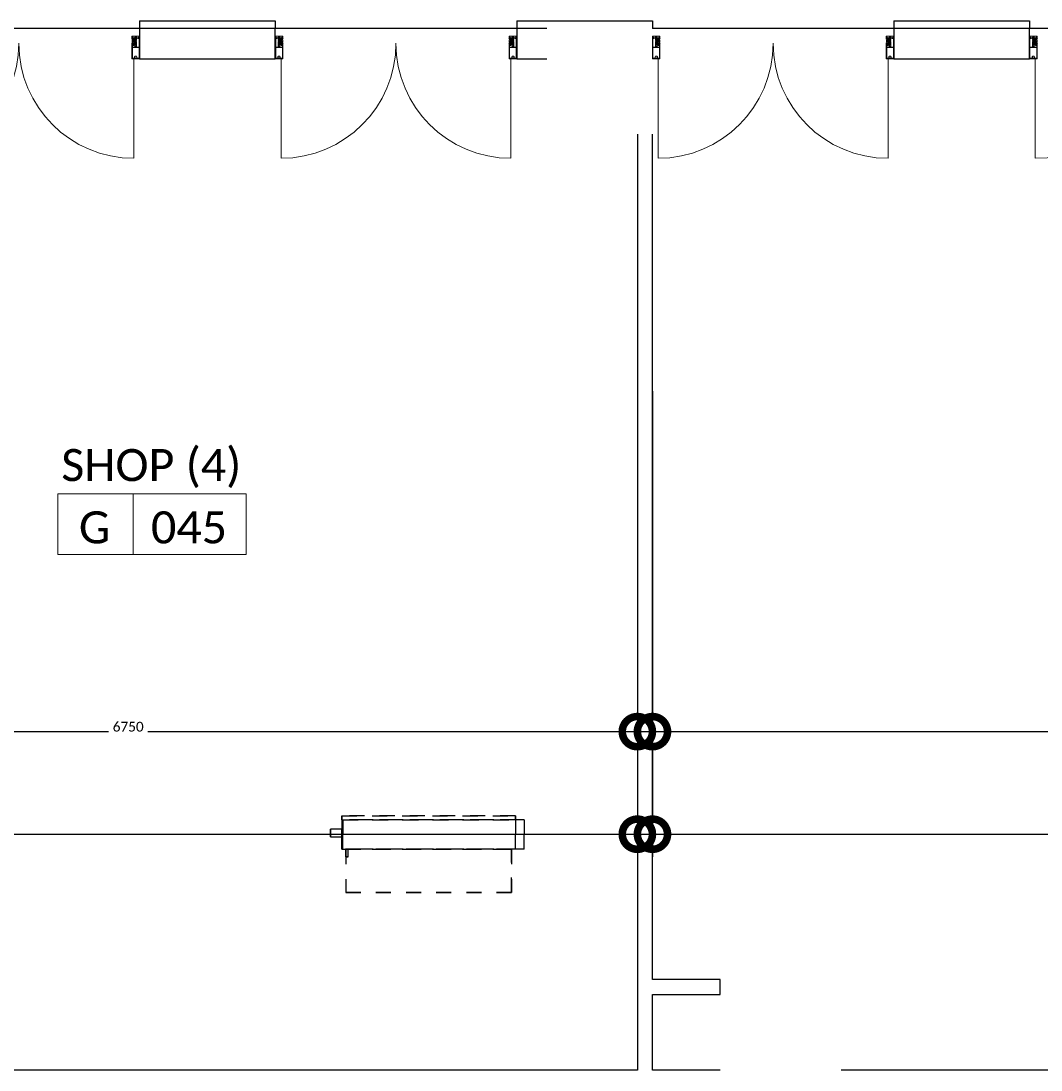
# Model space of a CAD drawing. Header units: metres. Extents: x 22.6 to 101.3, y 9.4 to 67.4.
# Drawn here: x 67.86 to 74.62, y 58.45 to 65.4 of the extents above; entities that cross this region are included whole.
import ezdxf

# ---------------------------------------------------------------- set-up
doc = ezdxf.new("R2010")
doc.units = ezdxf.units.M
doc.linetypes.add('ECG_Line-Ptrn-Dash-1', pattern=[2, 1, -1])
doc.linetypes.add('ECG_Line-Ptrn-Sold', pattern=[9144.001, 9144, -0.001])
doc.layers.add('00', color=252, linetype='Continuous')
doc.layers.add('HVAC', color=1, linetype='Continuous')
for name, color, linetype, lineweight in [('A-DIM', 7, 'Continuous', 5), ('A-DOOR', 5, 'Continuous', 5), ('A-HATCH', 1, 'Continuous', 9), ('A-TEXT', 7, 'ECG_Line-Ptrn-Sold', 13), ('A-WIN', 4, 'ECG_Line-Ptrn-Sold', 5), ('M-EQPM', 1, 'Continuous', 25)]:
    doc.layers.add(name, color=color, linetype=linetype, lineweight=lineweight)
doc.styles.add('Calibri', font='calibri.ttf', dxfattribs={"height": 0.212639})
doc.dimstyles.new('ECG_Dimn-Detl-100', dxfattribs={"dimscale": 0.3048, "dimtxt": 0.25, "dimasz": 1.312336, "dimexe": 0.492126, "dimexo": 0.0625, "dimgap": 0, "dimtad": 1, "dimdec": 0, "dimlfac": 1000, "dimzin": 0, "dimdsep": 46, "dimtxsty": 'Calibri', "dimblk1": 'DOTSMALL', "dimblk2": 'DOTSMALL', "dimsah": 1, "dimcen": 0.09, "dimdle": 0.492126, "dimazin": 0, "dimtfac": 1, "dimtdec": 4, "dimtix": 1, "dimtmove": 0, "dimatfit": 3, "dimfxl": 0.492126, "dimfxlon": 1, "dimtvp": 1, "dimtolj": 1, "dimtzin": 0, "dimarcsym": 2})
doc.dimstyles.new('ECG_Dimn-Detl-100_2', dxfattribs={"dimscale": 0.3048, "dimtxt": 0.25, "dimasz": 1.312336, "dimexe": 0.492126, "dimexo": 0.0625, "dimgap": 0, "dimtad": 1, "dimdec": 0, "dimlfac": 1000, "dimzin": 0, "dimdsep": 46, "dimtxsty": 'Calibri', "dimblk1": 'DOTSMALL', "dimblk2": 'DOTSMALL', "dimsah": 1, "dimcen": 0.09, "dimdle": 0.492126, "dimazin": 0, "dimtfac": 1, "dimtdec": 4, "dimtix": 1, "dimtmove": 0, "dimatfit": 3, "dimfxl": 0.492126, "dimfxlon": 1, "dimtvp": 1, "dimtolj": 1, "dimtzin": 0, "dimarcsym": 2})

# ---------------------------------------------------------------- blocks, each defined once
blk = doc.blocks.new('M_Door-Curtain-Wall-Double-Storefront - M_Door-Curtain-Wall-Double-Storefront-3337631-GROUND FLOOR PLAN')
at = {"layer": 'A-DOOR'}
for p, q in [((-0.762, 0.118), (-0.762, 0.7775)), ((0.762, 0.118), (0.762, 0.7775))]:
    blk.add_line(p, q, dxfattribs=at)
for centre, start, end in [((-0.762, 0.0155), 0, 90), ((0.762, 0.0155), 90, 180)]:
    blk.add_arc(centre, 0.762, start, end, dxfattribs=at)
blk = doc.blocks.new('Rectangular Mullion - ECG-RIGHT-END-MULION-PROFIL-1987638-GROUND FLOOR PLAN')
at = {"layer": 'A-HATCH'}
for p, q in [((-0.0297, 0.0186), (-0.0315, 0.0129)), ((-0.0309, 0.0126), (-0.0292, 0.014)), ((-0.0299, 0.019), (-0.0299, 0.031)), ((-0.029, 0.019), (-0.0299, 0.019)), ((-0.0265, 0.019), (-0.0297, 0.019)), ((-0.0234, 0.0056), (-0.0292, 0.0056)), ((-0.0292, -0.0036), (-0.0292, 0.0056)), ((-0.0283, 0.004), (-0.0292, 0.004)), ((-0.0292, 0.004), (-0.0292, -0.0036)), ((-0.0284, 0.0225), (-0.029, 0.019)), ((-0.0049, 0.032), (-0.0289, 0.032)), ((-0.0282, 0.0224), (-0.0288, 0.019)), ((-0.0288, 0.019), (-0.0271, 0.019)), ((-0.0285, 0.0139), (-0.0282, 0.0126)), ((-0.0284, 0.03), (-0.0284, 0.0245)), ((-0.0283, 0.0048), (-0.024, 0.0048)), ((-0.0283, 0.0048), (-0.0283, 0.004)), ((-0.024, 0.0048), (-0.0283, 0.0048)), ((-0.0279, 0.0305), (-0.0049, 0.0305)), ((-0.0263, 0.028), (-0.0277, 0.0244)), ((-0.0277, 0.0126), (-0.0273, 0.0139)), ((-0.0273, 0.021), (-0.0263, 0.022)), ((-0.0273, 0.02), (-0.0273, 0.021)), ((-0.0265, 0.0213), (-0.0271, 0.0207)), ((-0.0267, 0.0139), (-0.0264, 0.0126)), ((-0.0265, 0.0203), (-0.0265, 0.019)), ((-0.0252, 0.028), (-0.0263, 0.028)), ((-0.0263, 0.022), (-0.0243, 0.022)), ((-0.0247, 0.0216), (-0.0258, 0.0216)), ((-0.0258, 0.0126), (-0.0255, 0.0139)), ((-0.0257, 0.0205), (-0.0257, 0.0185)), ((-0.0243, 0.0236), (-0.0253, 0.0264)), ((-0.0246, 0.0266), (-0.0252, 0.028)), ((-0.025, 0.0139), (-0.0247, 0.0126)), ((-0.0247, 0.0185), (-0.0247, 0.0205)), ((-0.0231, 0.0236), (-0.0243, 0.0236)), ((-0.0243, 0.022), (-0.0233, 0.021)), ((-0.0241, 0.0126), (-0.0238, 0.0139)), ((-0.024, 0.0048), (-0.022, 0.0035)), ((-0.022, 0.0035), (-0.024, 0.0048)), ((-0.0233, 0.0207), (-0.0239, 0.0213)), ((-0.0239, 0.019), (-0.0239, 0.0203)), ((-0.0207, 0.019), (-0.0239, 0.019)), ((-0.0049, 0.019), (-0.0235, 0.019)), ((-0.0202, 0.0036), (-0.0234, 0.0056)), ((-0.0233, 0.021), (-0.0233, 0.02)), ((-0.0232, 0.0139), (-0.0228, 0.0126)), ((-0.0213, 0.0218), (-0.0231, 0.0236)), ((-0.0223, 0.0126), (-0.0219, 0.0139)), ((-0.022, 0.0035), (-0.022, -0.0032)), ((-0.022, -0.0032), (-0.022, 0.0035)), ((-0.0113, 0.022), (-0.0213, 0.021)), ((-0.0213, 0.021), (-0.0213, 0.0218)), ((-0.0213, 0.014), (-0.0196, 0.0126)), ((-0.019, 0.0129), (-0.0207, 0.0186)), ((-0.0202, -0.0031), (-0.0202, 0.0036)), ((-0.0202, -0.0012), (-0.0202, 0.0013)), ((-0.0145, 0.0175), (-0.0145, -0.0266)), ((-0.011, 0.0175), (-0.0145, 0.0175)), ((-0.0113, 0.0223), (-0.0113, 0.0234)), ((-0.0113, 0.0234), (0.0014, 0.0234)), ((0.0014, 0.0223), (-0.0113, 0.0223)), ((-0.0049, 0.022), (-0.0113, 0.022)), ((-0.011, -0.0266), (-0.011, 0.0175)), ((-0.0079, 0.0183), (-0.0104, 0.0177)), ((-0.0104, 0.0177), (-0.0104, 0.0117)), ((-0.0086, 0.0117), (-0.0104, 0.0077)), ((-0.0104, 0.0117), (-0.0086, 0.0117)), ((-0.0104, 0.0077), (-0.0104, 0.0034)), ((-0.0104, 0.0034), (-0.0084, 0.0024)), ((-0.01, 0.0234), (-0.01, 0.0245)), ((-0.01, 0.0245), (0.0002, 0.0245)), ((0.0002, 0.0234), (-0.01, 0.0234)), ((-0.0098, 0.0167), (-0.0079, 0.0174)), ((-0.0098, 0.0127), (-0.0098, 0.0167)), ((-0.0079, 0.0122), (-0.0098, 0.0127)), ((-0.0096, 0.0275), (-0.0096, 0.0245)), ((-0.0096, 0.0069), (-0.0079, 0.0105)), ((-0.0096, 0.0041), (-0.0096, 0.0069)), ((-0.0084, 0.0035), (-0.0096, 0.0041)), ((-0.0015, 0.0277), (-0.0084, 0.0277)), ((-0.0084, 0.0024), (-0.0084, 0.0035)), ((-0.0079, 0.0174), (-0.0079, 0.0183)), ((-0.0079, 0.0105), (-0.0079, 0.0122)), ((-0.0077, 0.0177), (-0.0046, 0.0188)), ((-0.0022, 0.0175), (-0.0077, 0.0155)), ((-0.0022, 0.0154), (-0.0077, 0.0133)), ((-0.0022, 0.0132), (-0.0077, 0.0112)), ((-0.0022, 0.011), (-0.0077, 0.009)), ((-0.0022, 0.0096), (-0.0077, 0.0076)), ((-0.0022, 0.0074), (-0.0077, 0.0054)), ((-0.0022, 0.0052), (-0.0077, 0.0032)), ((-0.0022, 0.0031), (-0.0077, 0.0011)), ((-0.0022, 0.0007), (-0.0076, -0.0013)), ((-0.0073, 0.0181), (-0.0056, 0.0188)), ((-0.0056, 0.0188), (-0.0073, 0.0181)), ((-0.0027, 0.018), (-0.0073, 0.0159)), ((-0.0073, 0.0159), (-0.0027, 0.018)), ((-0.0027, 0.0158), (-0.0073, 0.0137)), ((-0.0073, 0.0137), (-0.0027, 0.0158)), ((-0.0027, 0.0136), (-0.0073, 0.0116)), ((-0.0073, 0.0116), (-0.0027, 0.0136)), ((-0.0027, 0.0114), (-0.0073, 0.0094)), ((-0.0073, 0.0094), (-0.0027, 0.0114)), ((-0.0027, 0.01), (-0.0073, 0.008)), ((-0.0073, 0.008), (-0.0027, 0.01)), ((-0.0027, 0.0079), (-0.0073, 0.0058)), ((-0.0073, 0.0058), (-0.0027, 0.0079)), ((-0.0027, 0.0057), (-0.0073, 0.0036)), ((-0.0073, 0.0036), (-0.0027, 0.0057)), ((-0.0027, 0.0035), (-0.0073, 0.0015)), ((-0.0073, 0.0015), (-0.0027, 0.0035)), ((-0.0027, 0.0012), (-0.0073, -0.0009)), ((-0.0073, -0.0009), (-0.0027, 0.0012)), ((-0.0072, 0.0275), (-0.0072, 0.0245)), ((-0.0072, 0.0223), (-0.0027, 0.0223)), ((-0.0072, 0.0188), (-0.0072, 0.0223)), ((-0.0072, 0.0188), (-0.0056, 0.0188)), ((-0.0027, 0.0188), (-0.0072, 0.0188)), ((-0.0027, 0.0171), (-0.0072, 0.0151)), ((-0.0072, 0.0151), (-0.003, 0.017)), ((-0.0027, 0.0149), (-0.0072, 0.0129)), ((-0.0072, 0.0129), (-0.003, 0.0148)), ((-0.0027, 0.0127), (-0.0072, 0.0107)), ((-0.0072, 0.0107), (-0.003, 0.0126)), ((-0.0027, 0.0106), (-0.0072, 0.0085)), ((-0.0072, 0.0085), (-0.003, 0.0104)), ((-0.0027, 0.0092), (-0.0072, 0.0071)), ((-0.0072, 0.0071), (-0.003, 0.009)), ((-0.0027, 0.007), (-0.0072, 0.005)), ((-0.0072, 0.005), (-0.003, 0.0068)), ((-0.0027, 0.0048), (-0.0072, 0.0028)), ((-0.0072, 0.0028), (-0.003, 0.0047)), ((-0.0027, 0.0026), (-0.0072, 0.0006)), ((-0.0072, 0.0006), (-0.003, 0.0025)), ((-0.0027, 0.0003), (-0.0072, -0.0017)), ((-0.0072, -0.0017), (-0.003, 0.0001)), ((-0.007, 0.0173), (-0.0037, 0.0188)), ((-0.0037, 0.0188), (-0.007, 0.0173)), ((-0.0056, 0.0188), (-0.0046, 0.0188)), ((0.0191, 0.032), (-0.0049, 0.032)), ((-0.0049, 0.0305), (0.0181, 0.0305)), ((0.0015, 0.022), (-0.0049, 0.022)), ((0.0137, 0.019), (-0.0049, 0.019)), ((-0.0046, 0.0188), (-0.0037, 0.0188)), ((-0.0037, 0.0188), (-0.0027, 0.0188)), ((-0.0027, 0.0275), (-0.0027, 0.0245)), ((-0.0027, 0.0223), (-0.0027, 0.0188)), ((-0.0018, 0.0174), (-0.0018, 0.0183)), ((-0.0018, 0.0183), (0.0007, 0.0177)), ((0.0001, 0.0167), (-0.0018, 0.0174)), ((-0.0018, 0.0122), (0.0001, 0.0127)), ((-0.0018, 0.0105), (-0.0018, 0.0122)), ((-0.0001, 0.0069), (-0.0018, 0.0105)), ((-0.0014, 0.0035), (-0.0001, 0.0041)), ((-0.0014, 0.0024), (-0.0014, 0.0035)), ((0.0007, 0.0034), (-0.0014, 0.0024)), ((-0.0011, 0.0117), (0.0007, 0.0077)), ((0.0007, 0.0117), (-0.0011, 0.0117)), ((-0.0003, 0.0275), (-0.0003, 0.0245)), ((-0.0001, 0.0041), (-0.0001, 0.0069)), ((0.0001, 0.0127), (0.0001, 0.0167)), ((0.0002, 0.0245), (0.0002, 0.0234)), ((0.0007, 0.0177), (0.0007, 0.0117)), ((0.0007, 0.0077), (0.0007, 0.0034)), ((0.0014, 0.0234), (0.0014, 0.0223)), ((0.0115, 0.021), (0.0015, 0.022)), ((0.0098, 0.0167), (0.0098, 0.019)), ((0.0176, 0.0167), (0.0098, 0.0167)), ((0.0109, 0.019), (0.0141, 0.019)), ((0.0132, 0.0236), (0.0115, 0.0218)), ((0.0115, 0.0218), (0.0115, 0.021)), ((0.0144, 0.0236), (0.0132, 0.0236)), ((0.0145, 0.022), (0.0135, 0.021)), ((0.0135, 0.0207), (0.0141, 0.0213)), ((0.0135, 0.021), (0.0135, 0.02)), ((0.0141, 0.019), (0.0141, 0.0203)), ((0.0155, 0.0264), (0.0144, 0.0236)), ((0.0165, 0.022), (0.0145, 0.022)), ((0.0153, 0.028), (0.0148, 0.0266)), ((0.0148, 0.0216), (0.0159, 0.0216)), ((0.0149, 0.0185), (0.0149, 0.0205)), ((0.0165, 0.028), (0.0153, 0.028)), ((0.0159, 0.0205), (0.0159, 0.0185)), ((0.0178, 0.0244), (0.0165, 0.028)), ((0.0175, 0.021), (0.0165, 0.022)), ((0.0167, 0.0213), (0.0172, 0.0207)), ((0.0167, 0.0203), (0.0167, 0.019)), ((0.0167, 0.019), (0.0199, 0.019)), ((0.0175, 0.02), (0.0175, 0.021)), ((0.019, 0.019), (0.0176, 0.019)), ((0.0176, -0.041), (0.0176, 0.0167)), ((0.0184, 0.0224), (0.019, 0.019)), ((0.0185, 0.0225), (0.0192, 0.019)), ((0.0186, 0.03), (0.0186, 0.0245)), ((0.0192, 0.019), (0.0201, 0.019)), ((0.0201, 0.019), (0.0201, 0.031)), ((0.0201, 0.019), (0.0201, -0.118)), ((-0.0304, -0.0129), (-0.0312, -0.0136)), ((-0.0295, -0.0142), (-0.0309, -0.0128)), ((-0.0299, -0.0213), (-0.0276, -0.0213)), ((-0.0299, -0.118), (-0.0299, -0.0213)), ((-0.0289, -0.0135), (-0.0295, -0.0142)), ((-0.0292, -0.0036), (-0.0292, -0.0053)), ((-0.0283, -0.0036), (-0.0292, -0.0036)), ((-0.0292, -0.0036), (-0.0283, -0.0036)), ((-0.0292, -0.0053), (-0.0238, -0.0053)), ((-0.027, -0.0198), (-0.0285, -0.0213)), ((-0.0284, -0.0152), (-0.0277, -0.0145)), ((-0.0261, -0.0151), (-0.0284, -0.0175)), ((-0.0284, -0.0152), (-0.0269, -0.0168)), ((-0.0284, -0.0213), (-0.0284, -0.0152)), ((-0.0284, -0.0175), (-0.0276, -0.0183)), ((-0.0276, -0.0183), (-0.0284, -0.0191)), ((-0.0284, -0.0191), (-0.025, -0.0225)), ((-0.0269, -0.0213), (-0.0284, -0.0213)), ((-0.0284, -0.0225), (-0.0284, -0.0263)), ((-0.0269, -0.0225), (-0.0284, -0.0225)), ((-0.0284, -0.0263), (-0.0262, -0.0263)), ((-0.0283, -0.0044), (-0.0283, -0.0036)), ((-0.0283, -0.0036), (-0.0283, -0.0044)), ((-0.024, -0.0044), (-0.0283, -0.0044)), ((-0.0283, -0.0044), (-0.024, -0.0044)), ((-0.0278, -0.0225), (-0.0269, -0.0225)), ((-0.0269, -0.0241), (-0.0278, -0.0225)), ((-0.0276, -0.0196), (-0.0276, -0.0171)), ((-0.0276, -0.0213), (-0.0269, -0.022)), ((-0.0274, -0.0225), (-0.0258, -0.0241)), ((-0.0274, -0.0298), (-0.0274, -0.041)), ((-0.0194, -0.0298), (-0.0274, -0.0298)), ((-0.0274, -0.041), (-0.0104, -0.041)), ((-0.0274, -0.043), (-0.0274, -0.114)), ((0.0176, -0.043), (-0.0274, -0.043)), ((-0.0273, -0.0168), (-0.0249, -0.0168)), ((-0.0248, -0.0198), (-0.0273, -0.0198)), ((-0.0272, -0.0151), (-0.0254, -0.0151)), ((-0.0269, -0.022), (-0.0248, -0.0198)), ((-0.0269, -0.0225), (-0.0269, -0.0213)), ((-0.0243, -0.0241), (-0.0269, -0.0241)), ((-0.025, -0.0225), (-0.0267, -0.0241)), ((-0.0262, -0.0263), (-0.0262, -0.0278)), ((-0.0262, -0.0278), (-0.0222, -0.0278)), ((-0.0258, -0.0151), (-0.0228, -0.0181)), ((-0.0229, -0.0141), (-0.0256, -0.0168)), ((-0.0255, -0.0198), (-0.0241, -0.0213)), ((-0.0225, -0.0168), (-0.025, -0.0144)), ((-0.0247, -0.023), (-0.0236, -0.0241)), ((-0.0217, -0.0151), (-0.0246, -0.018)), ((-0.0246, -0.0171), (-0.0246, -0.0196)), ((-0.0246, -0.0185), (-0.0214, -0.0217)), ((-0.0234, -0.023), (-0.0245, -0.0241)), ((-0.0214, -0.0241), (-0.0243, -0.0241)), ((-0.0241, -0.0213), (-0.0226, -0.0198)), ((-0.022, -0.0032), (-0.024, -0.0044)), ((-0.024, -0.0044), (-0.022, -0.0032)), ((-0.0238, -0.0053), (-0.0202, -0.0031)), ((-0.0221, -0.0151), (-0.0232, -0.0139)), ((-0.0228, -0.0171), (-0.0228, -0.0196)), ((-0.0226, -0.0198), (-0.0201, -0.0198)), ((-0.0201, -0.0168), (-0.0225, -0.0168)), ((-0.0225, -0.023), (-0.0214, -0.0241)), ((-0.0204, -0.0198), (-0.0223, -0.0217)), ((-0.0207, -0.0225), (-0.0223, -0.0241)), ((-0.0222, -0.0263), (-0.0199, -0.0263)), ((-0.0222, -0.0278), (-0.0222, -0.0263)), ((-0.0202, -0.0151), (-0.0221, -0.0151)), ((-0.022, -0.0151), (-0.0203, -0.0168)), ((-0.0214, -0.022), (-0.0207, -0.0213)), ((-0.0214, -0.0213), (-0.0214, -0.0225)), ((-0.019, -0.0213), (-0.0214, -0.0213)), ((-0.0199, -0.0225), (-0.0214, -0.0225)), ((-0.0206, -0.0225), (-0.0214, -0.0241)), ((-0.0214, -0.0225), (-0.0207, -0.0225)), ((-0.0174, -0.013), (-0.0213, -0.0168)), ((-0.0197, -0.0213), (-0.0211, -0.0198)), ((-0.0207, -0.0213), (-0.0184, -0.0213)), ((-0.0201, -0.0149), (-0.019, -0.016)), ((-0.0199, -0.0263), (-0.0199, -0.0225)), ((-0.019, -0.0167), (-0.0198, -0.0176)), ((-0.0198, -0.0196), (-0.0198, -0.0171)), ((-0.0198, -0.0173), (-0.019, -0.0182)), ((-0.019, -0.0184), (-0.0198, -0.0192)), ((-0.0198, -0.0189), (-0.019, -0.0198)), ((-0.019, -0.0205), (-0.0197, -0.0213)), ((-0.019, -0.0138), (-0.0183, -0.0145)), ((-0.019, -0.0151), (-0.019, -0.0213)), ((-0.0184, -0.0213), (-0.0184, -0.0288)), ((-0.0168, -0.0138), (-0.0174, -0.013)), ((-0.0145, -0.0266), (-0.011, -0.0266)), ((-0.009, -0.0033), (-0.0104, -0.0033)), ((-0.0104, -0.0033), (-0.0088, -0.0033)), ((-0.0104, -0.041), (-0.0104, -0.0033)), ((-0.0088, -0.0033), (-0.0078, -0.0043)), ((-0.0084, -0.041), (-0.0084, -0.0372)), ((-0.0049, -0.041), (-0.0084, -0.041)), ((-0.0079, -0.0367), (-0.0019, -0.0367)), ((-0.0022, -0.0036), (-0.0078, -0.0057)), ((-0.0078, -0.0043), (-0.0078, -0.0266)), ((-0.0022, -0.0071), (-0.0078, -0.0092)), ((-0.0022, -0.0093), (-0.0078, -0.0113)), ((-0.0022, -0.0115), (-0.0078, -0.0135)), ((-0.0022, -0.0137), (-0.0078, -0.0157)), ((-0.0022, -0.0158), (-0.0078, -0.0179)), ((-0.0022, -0.018), (-0.0078, -0.02)), ((-0.0078, -0.0266), (-0.0049, -0.0295)), ((-0.0023, -0.0015), (-0.0077, -0.0035)), ((-0.0027, -0.001), (-0.0073, -0.0031)), ((-0.0073, -0.0031), (-0.0027, -0.001)), ((-0.0027, -0.0032), (-0.0073, -0.0053)), ((-0.0073, -0.0053), (-0.0027, -0.0032)), ((-0.0073, -0.0074), (-0.0027, -0.0054)), ((-0.0027, -0.0054), (-0.0073, -0.0074)), ((-0.0027, -0.0067), (-0.0073, -0.0087)), ((-0.0073, -0.0087), (-0.0027, -0.0067)), ((-0.0027, -0.0089), (-0.0073, -0.0109)), ((-0.0073, -0.0109), (-0.0027, -0.0089)), ((-0.0027, -0.011), (-0.0073, -0.0131)), ((-0.0073, -0.0131), (-0.0027, -0.011)), ((-0.0027, -0.0132), (-0.0073, -0.0153)), ((-0.0073, -0.0153), (-0.0027, -0.0132)), ((-0.0027, -0.0154), (-0.0073, -0.0174)), ((-0.0073, -0.0174), (-0.0027, -0.0154)), ((-0.0027, -0.0176), (-0.0073, -0.0196)), ((-0.0073, -0.0196), (-0.0027, -0.0176)), ((-0.0027, -0.0019), (-0.0072, -0.0039)), ((-0.0072, -0.0039), (-0.003, -0.002)), ((-0.0027, -0.0041), (-0.0072, -0.0061)), ((-0.0072, -0.0061), (-0.0031, -0.0042)), ((-0.0027, -0.0054), (-0.0072, -0.0074)), ((-0.0072, -0.0074), (-0.003, -0.0055)), ((-0.0027, -0.0076), (-0.0072, -0.0096)), ((-0.0072, -0.0096), (-0.003, -0.0077)), ((-0.0027, -0.0097), (-0.0072, -0.0118)), ((-0.0072, -0.0118), (-0.003, -0.0099)), ((-0.0027, -0.0119), (-0.0072, -0.0139)), ((-0.0072, -0.0139), (-0.003, -0.012)), ((-0.0027, -0.0141), (-0.0072, -0.0161)), ((-0.0072, -0.0161), (-0.003, -0.0142)), ((-0.0027, -0.0163), (-0.0072, -0.0183)), ((-0.0072, -0.0183), (-0.003, -0.0164)), ((-0.0027, -0.0184), (-0.0072, -0.0205)), ((-0.0072, -0.0205), (-0.0032, -0.0186)), ((-0.0069, -0.0216), (-0.0027, -0.0197)), ((-0.0027, -0.0197), (-0.0069, -0.0216)), ((-0.0067, -0.0218), (-0.0067, -0.0249)), ((-0.0067, -0.0249), (-0.0049, -0.0266)), ((-0.0022, -0.0202), (-0.0066, -0.0218)), ((-0.0066, -0.0218), (-0.0053, -0.0218)), ((-0.0053, -0.0218), (-0.0027, -0.0206)), ((-0.0053, -0.0218), (-0.003, -0.0207)), ((-0.003, -0.0218), (-0.0053, -0.0218)), ((-0.0049, -0.0266), (-0.003, -0.0249)), ((-0.0049, -0.0295), (-0.0019, -0.0266)), ((-0.0014, -0.041), (-0.0049, -0.041)), ((-0.003, -0.0249), (-0.003, -0.0218)), ((-0.0019, -0.0042), (-0.001, -0.0033)), ((-0.0019, -0.0266), (-0.0019, -0.0042)), ((-0.0014, -0.0372), (-0.0014, -0.041)), ((-0.001, -0.0033), (0.0006, -0.0033)), ((0, -0.0033), (-0.001, -0.0033)), ((-0.001, -0.0033), (0.0006, -0.0033)), ((0.0006, -0.0033), (0.0006, -0.041)), ((0.0006, -0.041), (0.0176, -0.041)), ((0.0176, -0.114), (0.0176, -0.043)), ((0.0201, -0.118), (-0.0299, -0.118)), ((-0.0274, -0.114), (-0.0102, -0.114)), ((0.0003, -0.114), (0.0176, -0.114))]:
    blk.add_line(p, q, dxfattribs=at)
blk.add_circle((-0.0049, -0.108), 0.006, dxfattribs=at)
for centre, radius, start, end in [((-0.0289, 0.031), 0.001, 90, 180), ((-0.0289, 0.031), 0.001, 90, 180), ((-0.0279, 0.03), 0.0005, 90, 180), ((-0.0284, 0.0235), 0.001, 270.98384, 90), ((-0.0283, 0.0235), 0.0011, 275.23266, 53.27001), ((-0.0258, 0.0206), 0.001, 90, 135), ((-0.0247, 0.0206), 0.001, 45, 90), ((-0.0084, 0.0241), 0.00359, 70.3614, 109.6386), ((-0.0049, 0.0157), 0.012, 79.28835, 100.71165), ((-0.0015, 0.0241), 0.00359, 70.3614, 109.6386), ((0.0148, 0.0206), 0.001, 90, 135), ((0.0159, 0.0206), 0.001, 45, 90), ((0.0185, 0.0235), 0.0011, 126.72999, 264.76734), ((0.0186, 0.0235), 0.001, 90, 269.01616), ((0.0181, 0.03), 0.0005, 0, 90), ((0.0191, 0.031), 0.001, 0, 90), ((0.0191, 0.031), 0.001, 0, 90), ((-0.0317, -0.018), 0.0044, 40.16034, 86.95332), ((-0.0315, -0.018), 0.00517, 33.53678, 87.44457), ((-0.0237, -0.0155), 0.00171, 90, 164.9371), ((-0.0237, -0.0155), 0.00171, 15.0629, 90), ((-0.0159, -0.018), 0.00517, 90.24521, 146.46322), ((-0.0194, -0.0288), 0.001, 270, 0), ((-0.0157, -0.018), 0.0044, 93.04668, 138.45549), ((-0.0079, -0.0372), 0.0005, 90, 180), ((-0.0005, -0.0259), 0.00439, 124.47148, 188.59898), ((-0.0019, -0.0372), 0.0005, 360, 90), ((-0.0049, -0.108), 0.008, 311.40962, 228.59038)]:
    blk.add_arc(centre, radius, start, end, dxfattribs=at)
blk = doc.blocks.new('Rectangular Mullion - ECG-RIGHT-END-MULION-DETAIL-3271408-GROUND FLOOR PLAN')
at = {"layer": 'A-WIN'}
for p, q in [((-0.05, 0.012), (-0.05, 0.032)), ((-0.05, 0.032), (0, 0.032)), ((-0.038, 0.012), (-0.05, 0.012)), ((-0.038, -0.012), (-0.038, 0.012)), ((0, 0.032), (0, -0.118)), ((-0.05, -0.118), (-0.05, -0.012)), ((-0.05, -0.012), (-0.038, -0.012)), ((0, -0.118), (-0.05, -0.118))]:
    blk.add_line(p, q, dxfattribs=at)
blk = doc.blocks.new('Rectangular Mullion - ECG-LEFT-END-MULION-PROFIL-1987639-GROUND FLOOR PLAN')
at = {"layer": 'A-HATCH'}
for p, q in [((-0.0201, 0.019), (-0.0201, 0.031)), ((-0.0192, 0.019), (-0.0201, 0.019)), ((-0.0201, 0.019), (-0.0201, -0.118)), ((-0.0167, 0.019), (-0.0199, 0.019)), ((-0.0185, 0.0225), (-0.0192, 0.019)), ((-0.0191, 0.032), (0.0049, 0.032)), ((-0.0184, 0.0224), (-0.019, 0.019)), ((-0.019, 0.019), (-0.0176, 0.019)), ((-0.0186, 0.03), (-0.0186, 0.0245)), ((0.0049, 0.0305), (-0.0181, 0.0305)), ((-0.0178, 0.0244), (-0.0165, 0.028)), ((-0.0176, 0.0167), (-0.0098, 0.0167)), ((-0.0176, -0.041), (-0.0176, 0.0167)), ((-0.0175, 0.021), (-0.0165, 0.022)), ((-0.0175, 0.02), (-0.0175, 0.021)), ((-0.0167, 0.0213), (-0.0172, 0.0207)), ((-0.0167, 0.0203), (-0.0167, 0.019)), ((-0.0165, 0.028), (-0.0153, 0.028)), ((-0.0165, 0.022), (-0.0145, 0.022)), ((-0.0148, 0.0216), (-0.0159, 0.0216)), ((-0.0159, 0.0205), (-0.0159, 0.0185)), ((-0.0155, 0.0264), (-0.0144, 0.0236)), ((-0.0153, 0.028), (-0.0148, 0.0266)), ((-0.0149, 0.0185), (-0.0149, 0.0205)), ((-0.0145, 0.022), (-0.0135, 0.021)), ((-0.0144, 0.0236), (-0.0132, 0.0236)), ((-0.0135, 0.0207), (-0.0141, 0.0213)), ((-0.0141, 0.019), (-0.0141, 0.0203)), ((-0.0109, 0.019), (-0.0141, 0.019)), ((-0.0137, 0.019), (0.0049, 0.019)), ((-0.0135, 0.021), (-0.0135, 0.02)), ((-0.0132, 0.0236), (-0.0115, 0.0218)), ((-0.0115, 0.021), (-0.0015, 0.022)), ((-0.0115, 0.0218), (-0.0115, 0.021)), ((-0.0098, 0.0167), (-0.0098, 0.019)), ((-0.0015, 0.022), (0.0049, 0.022)), ((-0.0014, 0.0234), (-0.0014, 0.0223)), ((0.0113, 0.0234), (-0.0014, 0.0234)), ((-0.0014, 0.0223), (0.0113, 0.0223)), ((0.0018, 0.0183), (-0.0007, 0.0177)), ((-0.0007, 0.0177), (-0.0007, 0.0117)), ((0.0011, 0.0117), (-0.0007, 0.0077)), ((-0.0007, 0.0117), (0.0011, 0.0117)), ((-0.0007, 0.0077), (-0.0007, 0.0034)), ((-0.0007, 0.0034), (0.0014, 0.0024)), ((-0.0002, 0.0245), (-0.0002, 0.0234)), ((0.01, 0.0245), (-0.0002, 0.0245)), ((-0.0002, 0.0234), (0.01, 0.0234)), ((-0.0001, 0.0167), (0.0018, 0.0174)), ((-0.0001, 0.0127), (-0.0001, 0.0167)), ((0.0018, 0.0122), (-0.0001, 0.0127)), ((0.0001, 0.0069), (0.0018, 0.0105)), ((0.0001, 0.0041), (0.0001, 0.0069)), ((0.0014, 0.0035), (0.0001, 0.0041)), ((0.0003, 0.0275), (0.0003, 0.0245)), ((0.0014, 0.0024), (0.0014, 0.0035)), ((0.0015, 0.0277), (0.0084, 0.0277)), ((0.0018, 0.0174), (0.0018, 0.0183)), ((0.0018, 0.0105), (0.0018, 0.0122)), ((0.0022, 0.0175), (0.0077, 0.0155)), ((0.0022, 0.0154), (0.0077, 0.0133)), ((0.0022, 0.0132), (0.0077, 0.0112)), ((0.0022, 0.011), (0.0077, 0.009)), ((0.0022, 0.0096), (0.0077, 0.0076)), ((0.0022, 0.0074), (0.0077, 0.0054)), ((0.0022, 0.0052), (0.0077, 0.0032)), ((0.0022, 0.0031), (0.0077, 0.0011)), ((0.0022, 0.0007), (0.0076, -0.0013)), ((0.0027, 0.0275), (0.0027, 0.0245)), ((0.0027, 0.0223), (0.0027, 0.0188)), ((0.0072, 0.0223), (0.0027, 0.0223)), ((0.0027, 0.0188), (0.0072, 0.0188)), ((0.0037, 0.0188), (0.0027, 0.0188)), ((0.0027, 0.018), (0.0073, 0.0159)), ((0.0073, 0.0159), (0.0027, 0.018)), ((0.0027, 0.0171), (0.0072, 0.0151)), ((0.0027, 0.0158), (0.0073, 0.0137)), ((0.0073, 0.0137), (0.0027, 0.0158)), ((0.0027, 0.0149), (0.0072, 0.0129)), ((0.0027, 0.0136), (0.0073, 0.0116)), ((0.0073, 0.0116), (0.0027, 0.0136)), ((0.0027, 0.0127), (0.0072, 0.0107)), ((0.0027, 0.0114), (0.0073, 0.0094)), ((0.0073, 0.0094), (0.0027, 0.0114)), ((0.0027, 0.0106), (0.0072, 0.0085)), ((0.0027, 0.01), (0.0073, 0.008)), ((0.0073, 0.008), (0.0027, 0.01)), ((0.0027, 0.0092), (0.0072, 0.0071)), ((0.0027, 0.0079), (0.0073, 0.0058)), ((0.0073, 0.0058), (0.0027, 0.0079)), ((0.0027, 0.007), (0.0072, 0.005)), ((0.0027, 0.0057), (0.0073, 0.0036)), ((0.0073, 0.0036), (0.0027, 0.0057)), ((0.0027, 0.0048), (0.0072, 0.0028)), ((0.0027, 0.0035), (0.0073, 0.0015)), ((0.0073, 0.0015), (0.0027, 0.0035)), ((0.0027, 0.0026), (0.0072, 0.0006)), ((0.0027, 0.0012), (0.0073, -0.0009)), ((0.0073, -0.0009), (0.0027, 0.0012)), ((0.0027, 0.0003), (0.0072, -0.0017)), ((0.0072, 0.0151), (0.003, 0.017)), ((0.0072, 0.0129), (0.003, 0.0148)), ((0.0072, 0.0107), (0.003, 0.0126)), ((0.0072, 0.0085), (0.003, 0.0104)), ((0.0072, 0.0071), (0.003, 0.009)), ((0.0072, 0.005), (0.003, 0.0068)), ((0.0072, 0.0028), (0.003, 0.0047)), ((0.0072, 0.0006), (0.003, 0.0025)), ((0.0072, -0.0017), (0.003, 0.0001)), ((0.007, 0.0173), (0.0037, 0.0188)), ((0.0037, 0.0188), (0.007, 0.0173)), ((0.0046, 0.0188), (0.0037, 0.0188)), ((0.0056, 0.0188), (0.0046, 0.0188)), ((0.0077, 0.0177), (0.0046, 0.0188)), ((0.0049, 0.032), (0.0289, 0.032)), ((0.0279, 0.0305), (0.0049, 0.0305)), ((0.0049, 0.022), (0.0113, 0.022)), ((0.0049, 0.019), (0.0235, 0.019)), ((0.0073, 0.0181), (0.0056, 0.0188)), ((0.0056, 0.0188), (0.0073, 0.0181)), ((0.0072, 0.0188), (0.0056, 0.0188)), ((0.0072, 0.0275), (0.0072, 0.0245)), ((0.0072, 0.0188), (0.0072, 0.0223)), ((0.0079, 0.0174), (0.0079, 0.0183)), ((0.0079, 0.0183), (0.0104, 0.0177)), ((0.0098, 0.0167), (0.0079, 0.0174)), ((0.0079, 0.0122), (0.0098, 0.0127)), ((0.0079, 0.0105), (0.0079, 0.0122)), ((0.0096, 0.0069), (0.0079, 0.0105)), ((0.0084, 0.0035), (0.0096, 0.0041)), ((0.0084, 0.0024), (0.0084, 0.0035)), ((0.0104, 0.0034), (0.0084, 0.0024)), ((0.0086, 0.0117), (0.0104, 0.0077)), ((0.0104, 0.0117), (0.0086, 0.0117)), ((0.0096, 0.0275), (0.0096, 0.0245)), ((0.0096, 0.0041), (0.0096, 0.0069)), ((0.0098, 0.0127), (0.0098, 0.0167)), ((0.01, 0.0234), (0.01, 0.0245)), ((0.0104, 0.0177), (0.0104, 0.0117)), ((0.0104, 0.0077), (0.0104, 0.0034)), ((0.011, 0.0175), (0.0145, 0.0175)), ((0.011, -0.0266), (0.011, 0.0175)), ((0.0113, 0.0223), (0.0113, 0.0234)), ((0.0113, 0.022), (0.0213, 0.021)), ((0.0145, 0.0175), (0.0145, -0.0266)), ((0.019, 0.0129), (0.0207, 0.0186)), ((0.0213, 0.014), (0.0196, 0.0126)), ((0.0202, 0.0036), (0.0234, 0.0056)), ((0.0202, -0.0031), (0.0202, 0.0036)), ((0.0202, -0.0012), (0.0202, 0.0013)), ((0.0207, 0.019), (0.0239, 0.019)), ((0.0213, 0.0218), (0.0231, 0.0236)), ((0.0213, 0.021), (0.0213, 0.0218)), ((0.0223, 0.0126), (0.0219, 0.0139)), ((0.024, 0.0048), (0.022, 0.0035)), ((0.022, 0.0035), (0.024, 0.0048)), ((0.022, 0.0035), (0.022, -0.0032)), ((0.022, -0.0032), (0.022, 0.0035)), ((0.0232, 0.0139), (0.0228, 0.0126)), ((0.0231, 0.0236), (0.0243, 0.0236)), ((0.0243, 0.022), (0.0233, 0.021)), ((0.0233, 0.0207), (0.0239, 0.0213)), ((0.0233, 0.021), (0.0233, 0.02)), ((0.0234, 0.0056), (0.0292, 0.0056)), ((0.0241, 0.0126), (0.0238, 0.0139)), ((0.0239, 0.019), (0.0239, 0.0203)), ((0.0283, 0.0048), (0.024, 0.0048)), ((0.024, 0.0048), (0.0283, 0.0048)), ((0.0243, 0.0236), (0.0253, 0.0264)), ((0.0263, 0.022), (0.0243, 0.022)), ((0.0246, 0.0266), (0.0252, 0.028)), ((0.0247, 0.0216), (0.0258, 0.0216)), ((0.0247, 0.0185), (0.0247, 0.0205)), ((0.025, 0.0139), (0.0247, 0.0126)), ((0.0252, 0.028), (0.0263, 0.028)), ((0.0258, 0.0126), (0.0255, 0.0139)), ((0.0257, 0.0205), (0.0257, 0.0185)), ((0.0263, 0.028), (0.0277, 0.0244)), ((0.0273, 0.021), (0.0263, 0.022)), ((0.0267, 0.0139), (0.0264, 0.0126)), ((0.0265, 0.0213), (0.0271, 0.0207)), ((0.0265, 0.0203), (0.0265, 0.019)), ((0.0265, 0.019), (0.0297, 0.019)), ((0.0288, 0.019), (0.0271, 0.019)), ((0.0273, 0.02), (0.0273, 0.021)), ((0.0277, 0.0126), (0.0273, 0.0139)), ((0.0282, 0.0224), (0.0288, 0.019)), ((0.0285, 0.0139), (0.0282, 0.0126)), ((0.0283, 0.0048), (0.0283, 0.004)), ((0.0283, 0.004), (0.0292, 0.004)), ((0.0284, 0.03), (0.0284, 0.0245)), ((0.0284, 0.0225), (0.029, 0.019)), ((0.029, 0.019), (0.0299, 0.019)), ((0.0309, 0.0126), (0.0292, 0.014)), ((0.0292, -0.0036), (0.0292, 0.0056)), ((0.0292, 0.004), (0.0292, -0.0036)), ((0.0297, 0.0186), (0.0315, 0.0129)), ((0.0299, 0.019), (0.0299, 0.031)), ((-0.0006, -0.041), (-0.0176, -0.041)), ((-0.0176, -0.043), (0.0274, -0.043)), ((-0.0176, -0.114), (-0.0176, -0.043)), ((0.001, -0.0033), (-0.0006, -0.0033)), ((-0.0006, -0.0033), (-0.0006, -0.041)), ((0.001, -0.0033), (-0.0006, -0.0033)), ((0, -0.0033), (0.001, -0.0033)), ((0.0019, -0.0042), (0.001, -0.0033)), ((0.0014, -0.0372), (0.0014, -0.041)), ((0.0014, -0.041), (0.0049, -0.041)), ((0.0019, -0.0266), (0.0019, -0.0042)), ((0.0049, -0.0295), (0.0019, -0.0266)), ((0.0079, -0.0367), (0.0019, -0.0367)), ((0.0022, -0.0036), (0.0078, -0.0057)), ((0.0022, -0.0071), (0.0078, -0.0092)), ((0.0022, -0.0093), (0.0078, -0.0113)), ((0.0022, -0.0115), (0.0078, -0.0135)), ((0.0022, -0.0137), (0.0078, -0.0157)), ((0.0022, -0.0158), (0.0078, -0.0179)), ((0.0022, -0.018), (0.0078, -0.02)), ((0.0022, -0.0202), (0.0066, -0.0218)), ((0.0023, -0.0015), (0.0077, -0.0035)), ((0.0027, -0.001), (0.0073, -0.0031)), ((0.0073, -0.0031), (0.0027, -0.001)), ((0.0027, -0.0019), (0.0072, -0.0039)), ((0.0027, -0.0032), (0.0073, -0.0053)), ((0.0073, -0.0053), (0.0027, -0.0032)), ((0.0027, -0.0041), (0.0072, -0.0061)), ((0.0027, -0.0054), (0.0072, -0.0074)), ((0.0073, -0.0074), (0.0027, -0.0054)), ((0.0027, -0.0054), (0.0073, -0.0074)), ((0.0027, -0.0067), (0.0073, -0.0087)), ((0.0073, -0.0087), (0.0027, -0.0067)), ((0.0027, -0.0076), (0.0072, -0.0096)), ((0.0027, -0.0089), (0.0073, -0.0109)), ((0.0073, -0.0109), (0.0027, -0.0089)), ((0.0027, -0.0097), (0.0072, -0.0118)), ((0.0027, -0.011), (0.0073, -0.0131)), ((0.0073, -0.0131), (0.0027, -0.011)), ((0.0027, -0.0119), (0.0072, -0.0139)), ((0.0027, -0.0132), (0.0073, -0.0153)), ((0.0073, -0.0153), (0.0027, -0.0132)), ((0.0027, -0.0141), (0.0072, -0.0161)), ((0.0027, -0.0154), (0.0073, -0.0174)), ((0.0073, -0.0174), (0.0027, -0.0154)), ((0.0027, -0.0163), (0.0072, -0.0183)), ((0.0027, -0.0176), (0.0073, -0.0196)), ((0.0073, -0.0196), (0.0027, -0.0176)), ((0.0027, -0.0184), (0.0072, -0.0205)), ((0.0069, -0.0216), (0.0027, -0.0197)), ((0.0027, -0.0197), (0.0069, -0.0216)), ((0.0053, -0.0218), (0.0027, -0.0206)), ((0.0072, -0.0039), (0.003, -0.002)), ((0.0072, -0.0074), (0.003, -0.0055)), ((0.0072, -0.0096), (0.003, -0.0077)), ((0.0072, -0.0118), (0.003, -0.0099)), ((0.0072, -0.0139), (0.003, -0.012)), ((0.0072, -0.0161), (0.003, -0.0142)), ((0.0072, -0.0183), (0.003, -0.0164)), ((0.0053, -0.0218), (0.003, -0.0207)), ((0.003, -0.0218), (0.0053, -0.0218)), ((0.003, -0.0249), (0.003, -0.0218)), ((0.0049, -0.0266), (0.003, -0.0249)), ((0.0072, -0.0061), (0.0031, -0.0042)), ((0.0072, -0.0205), (0.0032, -0.0186)), ((0.0067, -0.0249), (0.0049, -0.0266)), ((0.0078, -0.0266), (0.0049, -0.0295)), ((0.0049, -0.041), (0.0084, -0.041)), ((0.0066, -0.0218), (0.0053, -0.0218)), ((0.0067, -0.0218), (0.0067, -0.0249)), ((0.0088, -0.0033), (0.0078, -0.0043)), ((0.0078, -0.0043), (0.0078, -0.0266)), ((0.0084, -0.041), (0.0084, -0.0372)), ((0.0104, -0.0033), (0.0088, -0.0033)), ((0.009, -0.0033), (0.0104, -0.0033)), ((0.0104, -0.041), (0.0104, -0.0033)), ((0.0274, -0.041), (0.0104, -0.041)), ((0.0145, -0.0266), (0.011, -0.0266)), ((0.0168, -0.0138), (0.0174, -0.013)), ((0.0174, -0.013), (0.0213, -0.0168)), ((0.019, -0.0138), (0.0183, -0.0145)), ((0.0184, -0.0213), (0.0184, -0.0288)), ((0.0207, -0.0213), (0.0184, -0.0213)), ((0.0201, -0.0149), (0.019, -0.016)), ((0.019, -0.0151), (0.019, -0.0213)), ((0.019, -0.0167), (0.0198, -0.0176)), ((0.0198, -0.0173), (0.019, -0.0182)), ((0.019, -0.0184), (0.0198, -0.0192)), ((0.0198, -0.0189), (0.019, -0.0198)), ((0.019, -0.0205), (0.0197, -0.0213)), ((0.019, -0.0213), (0.0214, -0.0213)), ((0.0194, -0.0298), (0.0274, -0.0298)), ((0.0197, -0.0213), (0.0211, -0.0198)), ((0.0198, -0.0196), (0.0198, -0.0171)), ((0.0199, -0.0225), (0.0214, -0.0225)), ((0.0199, -0.0263), (0.0199, -0.0225)), ((0.0222, -0.0263), (0.0199, -0.0263)), ((0.0201, -0.0168), (0.0225, -0.0168)), ((0.0226, -0.0198), (0.0201, -0.0198)), ((0.0238, -0.0053), (0.0202, -0.0031)), ((0.0202, -0.0151), (0.0221, -0.0151)), ((0.022, -0.0151), (0.0203, -0.0168)), ((0.0204, -0.0198), (0.0223, -0.0217)), ((0.0206, -0.0225), (0.0214, -0.0241)), ((0.0214, -0.022), (0.0207, -0.0213)), ((0.0207, -0.0225), (0.0223, -0.0241)), ((0.0214, -0.0225), (0.0207, -0.0225)), ((0.0246, -0.0185), (0.0214, -0.0217)), ((0.0214, -0.0213), (0.0214, -0.0225)), ((0.0225, -0.023), (0.0214, -0.0241)), ((0.0214, -0.0241), (0.0243, -0.0241)), ((0.0217, -0.0151), (0.0246, -0.018)), ((0.022, -0.0032), (0.024, -0.0044)), ((0.024, -0.0044), (0.022, -0.0032)), ((0.0221, -0.0151), (0.0232, -0.0139)), ((0.0222, -0.0278), (0.0222, -0.0263)), ((0.0262, -0.0278), (0.0222, -0.0278)), ((0.0225, -0.0168), (0.025, -0.0144)), ((0.0241, -0.0213), (0.0226, -0.0198)), ((0.0258, -0.0151), (0.0228, -0.0181)), ((0.0228, -0.0171), (0.0228, -0.0196)), ((0.0229, -0.0141), (0.0256, -0.0168)), ((0.0234, -0.023), (0.0245, -0.0241)), ((0.0247, -0.023), (0.0236, -0.0241)), ((0.0292, -0.0053), (0.0238, -0.0053)), ((0.024, -0.0044), (0.0283, -0.0044)), ((0.0283, -0.0044), (0.024, -0.0044)), ((0.0255, -0.0198), (0.0241, -0.0213)), ((0.0243, -0.0241), (0.0269, -0.0241)), ((0.0246, -0.0171), (0.0246, -0.0196)), ((0.0248, -0.0198), (0.0273, -0.0198)), ((0.0269, -0.022), (0.0248, -0.0198)), ((0.0273, -0.0168), (0.0249, -0.0168)), ((0.0284, -0.0191), (0.025, -0.0225)), ((0.025, -0.0225), (0.0267, -0.0241)), ((0.0272, -0.0151), (0.0254, -0.0151)), ((0.0274, -0.0225), (0.0258, -0.0241)), ((0.0261, -0.0151), (0.0284, -0.0175)), ((0.0262, -0.0263), (0.0262, -0.0278)), ((0.0284, -0.0263), (0.0262, -0.0263)), ((0.0284, -0.0152), (0.0269, -0.0168)), ((0.0276, -0.0213), (0.0269, -0.022)), ((0.0269, -0.0213), (0.0284, -0.0213)), ((0.0269, -0.0225), (0.0269, -0.0213)), ((0.0269, -0.0225), (0.0284, -0.0225)), ((0.0278, -0.0225), (0.0269, -0.0225)), ((0.0269, -0.0241), (0.0278, -0.0225)), ((0.027, -0.0198), (0.0285, -0.0213)), ((0.0274, -0.0298), (0.0274, -0.041)), ((0.0274, -0.043), (0.0274, -0.114)), ((0.0276, -0.0196), (0.0276, -0.0171)), ((0.0284, -0.0175), (0.0276, -0.0183)), ((0.0276, -0.0183), (0.0284, -0.0191)), ((0.0299, -0.0213), (0.0276, -0.0213)), ((0.0284, -0.0152), (0.0277, -0.0145)), ((0.0283, -0.0036), (0.0292, -0.0036)), ((0.0283, -0.0044), (0.0283, -0.0036)), ((0.0283, -0.0036), (0.0283, -0.0044)), ((0.0292, -0.0036), (0.0283, -0.0036)), ((0.0284, -0.0213), (0.0284, -0.0152)), ((0.0284, -0.0225), (0.0284, -0.0263)), ((0.0289, -0.0135), (0.0295, -0.0142)), ((0.0292, -0.0036), (0.0292, -0.0053)), ((0.0295, -0.0142), (0.0309, -0.0128)), ((0.0299, -0.118), (0.0299, -0.0213)), ((0.0304, -0.0129), (0.0312, -0.0136)), ((-0.0201, -0.118), (0.0299, -0.118)), ((-0.0003, -0.114), (-0.0176, -0.114)), ((0.0274, -0.114), (0.0102, -0.114))]:
    blk.add_line(p, q, dxfattribs=at)
blk.add_circle((0.0049, -0.108), 0.006, dxfattribs=at)
for centre, radius, start, end in [((-0.0191, 0.031), 0.001, 90, 180), ((-0.0191, 0.031), 0.001, 90, 180), ((-0.0181, 0.03), 0.0005, 90, 180), ((-0.0186, 0.0235), 0.001, 270.98384, 90), ((-0.0185, 0.0235), 0.0011, 275.23266, 53.27001), ((-0.0159, 0.0206), 0.001, 90, 135), ((-0.0148, 0.0206), 0.001, 45, 90), ((0.0015, 0.0241), 0.00359, 70.3614, 109.6386), ((0.0049, 0.0157), 0.012, 79.28835, 100.71165), ((0.0084, 0.0241), 0.00359, 70.3614, 109.6386), ((0.0247, 0.0206), 0.001, 90, 135), ((0.0258, 0.0206), 0.001, 45, 90), ((0.0283, 0.0235), 0.0011, 126.72999, 264.76734), ((0.0284, 0.0235), 0.001, 90, 269.01616), ((0.0279, 0.03), 0.0005, 0, 90), ((0.0289, 0.031), 0.001, 0, 90), ((0.0289, 0.031), 0.001, 0, 90), ((0.0019, -0.0372), 0.0005, 90, 180), ((0.0005, -0.0259), 0.00439, 351.40102, 55.52852), ((0.0079, -0.0372), 0.0005, 0, 90), ((0.0159, -0.018), 0.00517, 33.53678, 89.75479), ((0.0157, -0.018), 0.0044, 41.54451, 86.95332), ((0.0194, -0.0288), 0.001, 180, 270), ((0.0237, -0.0155), 0.00171, 90, 164.9371), ((0.0237, -0.0155), 0.00171, 15.0629, 90), ((0.0315, -0.018), 0.00517, 92.55543, 146.46322), ((0.0317, -0.018), 0.0044, 93.04668, 139.83966), ((0.0049, -0.108), 0.008, 311.40962, 228.59038)]:
    blk.add_arc(centre, radius, start, end, dxfattribs=at)
blk = doc.blocks.new('Rectangular Mullion - ECG-LEFT-END-MULION-DETAIL-3337275-GROUND FLOOR PLAN')
at = {"layer": 'A-WIN'}
for p, q in [((0, 0.032), (-0.05, 0.032)), ((-0.05, 0.032), (-0.05, 0.012)), ((-0.05, 0.012), (-0.038, 0.012)), ((-0.038, 0.012), (-0.038, -0.012)), ((0, -0.118), (0, 0.032)), ((-0.05, -0.012), (-0.05, -0.118)), ((-0.038, -0.012), (-0.05, -0.012)), ((-0.05, -0.118), (0, -0.118))]:
    blk.add_line(p, q, dxfattribs=at)
blk = doc.blocks.new('ECG_G-Tag-Room - ECG_G-Tag-Room-Engl-1568319-GROUND FLOOR PLAN')
at = {"layer": 'A-TEXT'}
for p, q in [((-0.00625, 0), (-0.00625, -0.004)), ((0.00625, 0), (-0.00625, 0)), ((-0.00125, -0.004), (-0.00125, 0)), ((0.00625, 0), (0.00625, -0.004)), ((0.00625, -0.004), (-0.00625, -0.004))]:
    blk.add_line(p, q, dxfattribs=at)
blk = doc.blocks.new('_DotSmall')
at = {"color": 0, "linetype": 'ByBlock', "const_width": 0.5}
blk.add_lwpolyline([(-0.0625, 0, 1), (0.0625, 0, 1)], format="xyb", close=True, dxfattribs=at)
blk = doc.blocks.new('ECG_MECHEQ-Split Unit-Concealed-Horizontal-Plenum-2Pipe _4_ - CSU-05-1692101-GROUND FLOOR PLAN')
at = {"layer": 'M-EQPM', "linetype": 'ECG_Line-Ptrn-Dash-1'}
for p, q in [((-397.6, 147.6), (702.4, 147.6)), ((702.4, 147.6), (-397.6, 147.6)), ((-397.6, 147.6), (-397.6, 147.6)), ((-397.6, 147.6), (-397.6, -141.3)), ((-397.6, -141.3), (-397.6, 147.6)), ((702.4, 147.6), (702.4, 147.6)), ((702.4, -141.3), (702.4, 147.6)), ((702.4, -141.3), (702.4, 147.6)), ((685.3, -90.5), (685.3, -141.3)), ((685.3, -90.5), (704.4, -90.5)), ((704.4, -90.5), (685.3, -90.5)), ((704.4, -141.3), (704.4, -90.5)), ((720.3, -141.3), (-479.7, -141.3)), ((-479.7, -141.3), (-479.7, -335)), ((-479.7, -335), (-479.7, -141.3)), ((-479.7, -141.3), (720.3, -141.3)), ((-479.7, -141.3), (-479.7, -141.3)), ((727.4, -141.3), (-422.6, -141.3)), ((-422.6, -141.3), (-422.6, -335)), ((-422.6, -335), (-422.6, -141.3)), ((-422.6, -141.3), (727.4, -141.3)), ((-422.6, -141.3), (-422.6, -141.3)), ((-397.6, -141.3), (-397.6, -141.3)), ((-397.6, -141.3), (702.4, -141.3)), ((702.4, -141.3), (-397.6, -141.3)), ((685.3, -141.3), (704.4, -141.3)), ((704.4, -141.3), (685.3, -141.3)), ((702.4, -141.3), (702.4, -141.3)), ((720.3, -335), (720.3, -141.3)), ((720.3, -141.3), (720.3, -335)), ((720.3, -141.3), (720.3, -141.3)), ((727.4, -335), (727.4, -141.3)), ((727.4, -141.3), (727.4, -335)), ((727.4, -141.3), (727.4, -141.3)), ((803.4, -222.8), (727.4, -222.8)), ((727.4, -272.8), (727.4, -222.8)), ((727.4, -222.8), (727.4, -272.8)), ((727.4, -272.8), (803.4, -272.8)), ((803.4, -272.8), (803.4, -222.8)), ((803.4, -222.8), (803.4, -272.8)), ((-479.7, -335), (720.3, -335)), ((720.3, -335), (-479.7, -335)), ((-479.7, -335), (-479.7, -335)), ((727.4, -335), (-422.6, -335)), ((-422.6, -335), (-422.6, -360.4)), ((-422.6, -360.4), (-422.6, -335)), ((-422.6, -335), (727.4, -335)), ((-422.6, -335), (-422.6, -335)), ((-422.6, -335), (727.4, -335)), ((727.4, -335), (-422.6, -335)), ((-422.6, -335), (-422.6, -335)), ((720.3, -335), (720.3, -335)), ((727.4, -360.4), (727.4, -335)), ((727.4, -335), (727.4, -360.4)), ((727.4, -335), (727.4, -335)), ((727.4, -335), (727.4, -335)), ((-422.6, -360.4), (727.4, -360.4)), ((727.4, -360.4), (-422.6, -360.4)), ((-422.6, -360.4), (-422.6, -360.4)), ((727.4, -360.4), (727.4, -360.4))]:
    blk.add_line(p, q, dxfattribs=at)
blk = doc.blocks.new('A$C7b4cc595')
at = {"layer": 'M-EQPM', "linetype": 'ECG_Line-Ptrn-Dash-1', "rotation": 180}
blk.add_blockref('ECG_MECHEQ-Split Unit-Concealed-Horizontal-Plenum-2Pipe _4_ - CSU-05-1692101-GROUND FLOOR PLAN', (-16881, 5122.8), dxfattribs=at)

msp = doc.modelspace()

# ---------------------------------------------------------------- linework, layer by layer
at = {"layer": '00', "color": 252}
for p, q in [((68.6439, 65.3473), (67.0439, 65.3473)), ((68.6439, 65.3973), (69.5439, 65.3973)), ((68.6439, 65.3973), (68.6439, 65.3473)), ((69.5439, 65.3473), (68.6439, 65.3473)), ((68.6439, 65.3473), (68.6439, 65.1473)), ((69.5439, 65.3973), (69.5439, 65.3473)), ((71.1439, 65.3473), (69.5439, 65.3473)), ((69.5439, 65.1473), (69.5439, 65.3473)), ((71.1439, 65.3973), (72.0439, 65.3973)), ((71.1439, 65.3973), (71.1439, 65.3473)), ((71.3439, 65.3473), (71.1439, 65.3473)), ((71.1439, 65.3473), (71.1439, 65.1473)), ((72.0439, 65.3973), (72.0439, 65.3473)), ((73.6439, 65.3473), (72.0439, 65.3473)), ((73.6439, 65.3973), (74.5439, 65.3973)), ((73.6439, 65.3973), (73.6439, 65.3473)), ((74.5439, 65.3473), (73.6439, 65.3473)), ((73.6439, 65.3473), (73.6439, 65.1473)), ((74.5439, 65.3973), (74.5439, 65.3473)), ((76.1439, 65.3473), (74.5439, 65.3473)), ((74.5439, 65.1473), (74.5439, 65.3473)), ((68.6439, 65.1473), (69.5439, 65.1473)), ((71.1439, 65.1473), (71.3439, 65.1473)), ((73.6439, 65.1473), (74.5439, 65.1473)), ((71.9439, 64.6473), (71.9439, 58.4473)), ((72.0439, 59.0473), (72.0439, 64.6473)), ((72.4939, 59.0473), (72.0439, 59.0473)), ((72.4939, 58.9473), (72.4939, 59.0473)), ((72.0439, 58.4473), (72.0439, 58.9473)), ((72.0439, 58.9473), (72.4939, 58.9473)), ((71.9439, 58.4473), (65.2939, 58.4473)), ((72.4939, 58.4473), (72.0439, 58.4473)), ((79.4439, 58.4473), (73.2939, 58.4473))]:
    msp.add_line(p, q, dxfattribs=at)

# ---------------------------------------------------------------- block references
at = {"layer": '00', "color": 252, "extrusion": (0, 0, -1)}
for name, p in [('Rectangular Mullion - ECG-LEFT-END-MULION-PROFIL-1987639-GROUND FLOOR PLAN', (-68.6239, 65.2653)), ('Rectangular Mullion - ECG-RIGHT-END-MULION-PROFIL-1987638-GROUND FLOOR PLAN', (-69.564, 65.2653)), ('Rectangular Mullion - ECG-RIGHT-END-MULION-DETAIL-3271408-GROUND FLOOR PLAN', (-69.5439, 65.2653)), ('Rectangular Mullion - ECG-LEFT-END-MULION-PROFIL-1987639-GROUND FLOOR PLAN', (-71.1239, 65.2653)), ('Rectangular Mullion - ECG-RIGHT-END-MULION-PROFIL-1987638-GROUND FLOOR PLAN', (-72.064, 65.2653)), ('Rectangular Mullion - ECG-RIGHT-END-MULION-DETAIL-3271408-GROUND FLOOR PLAN', (-72.0439, 65.2653)), ('Rectangular Mullion - ECG-LEFT-END-MULION-PROFIL-1987639-GROUND FLOOR PLAN', (-73.6239, 65.2653)), ('Rectangular Mullion - ECG-RIGHT-END-MULION-PROFIL-1987638-GROUND FLOOR PLAN', (-74.564, 65.2653)), ('Rectangular Mullion - ECG-RIGHT-END-MULION-DETAIL-3271408-GROUND FLOOR PLAN', (-74.5439, 65.2653))]:
    msp.add_blockref(name, p, dxfattribs=at)
at = {"layer": '00', "color": 252}
for p in [(68.6439, 65.2653), (71.1439, 65.2653), (73.6439, 65.2653)]:
    msp.add_blockref('Rectangular Mullion - ECG-LEFT-END-MULION-DETAIL-3337275-GROUND FLOOR PLAN', p, dxfattribs=at)
at = {"layer": '00', "color": 252, "rotation": 180}
for p in [(67.8439, 65.2653), (70.3439, 65.2653), (72.8439, 65.2653), (75.3439, 65.2653)]:
    msp.add_blockref('M_Door-Curtain-Wall-Double-Storefront - M_Door-Curtain-Wall-Double-Storefront-3337631-GROUND FLOOR PLAN', p, dxfattribs=at)
at = {"layer": '00', "color": 252, "xscale": 99.99999999999993, "yscale": 99.99999999999993, "zscale": 99.99999999999993}
msp.add_blockref('ECG_G-Tag-Room - ECG_G-Tag-Room-Engl-1568319-GROUND FLOOR PLAN', (68.7269, 62.2638), dxfattribs=at)
at = {"layer": 'HVAC', "xscale": 0.001, "yscale": 0.001, "zscale": 0.001}
msp.add_blockref('A$C7b4cc595', (87.5939, 54.6473), dxfattribs=at)

# ---------------------------------------------------------------- texts
at = {"layer": '00', "color": 252, "attachment_point": 2, "line_spacing_factor": 1.156427, "style": 'Calibri'}
for s, insert, char_height, width in [('SHOP (4)', (68.722, 62.5614), 0.21264, 1.449), ('\\fCalibri|b0|i0|c178|p34|;G', (68.3465, 62.1488), 0.212639, 0.255), ('045', (68.972, 62.1488), 0.21264, 0.612)]:
    msp.add_mtext(s, dxfattribs=dict(at, insert=insert, char_height=char_height, width=width))

# ---------------------------------------------------------------- dimensions: what is measured, and where the dimension line sits
at = {"layer": 'A-DIM'}
for base, p1, p2, dimstyle, override in [((71.9439, 60.6892), (65.1939, 60.8392), (71.9439, 60.8392), 'ECG_Dimn-Detl-100', {"dimpost": '<>', "dimfxl": 6.75}), ((79.4439, 60.6892), (72.0439, 60.8392), (79.4439, 60.8392), 'ECG_Dimn-Detl-100_2', {"dimpost": '<>', "dimfxl": 7.4}), ((71.9439, 60.0096), (62.9937, 60.1596), (71.9439, 60.1596), 'ECG_Dimn-Detl-100', {"dimpost": '<>', "dimfxl": 8.950249}), ((79.4439, 60.0096), (72.0439, 60.1596), (79.4439, 60.1596), 'ECG_Dimn-Detl-100', {"dimpost": '<>', "dimfxl": 7.4})]:
    msp.add_linear_dim(base=base, p1=p1, p2=p2, dimstyle=dimstyle, override=override, dxfattribs=at).render()

doc.saveas('drawing.dxf')
